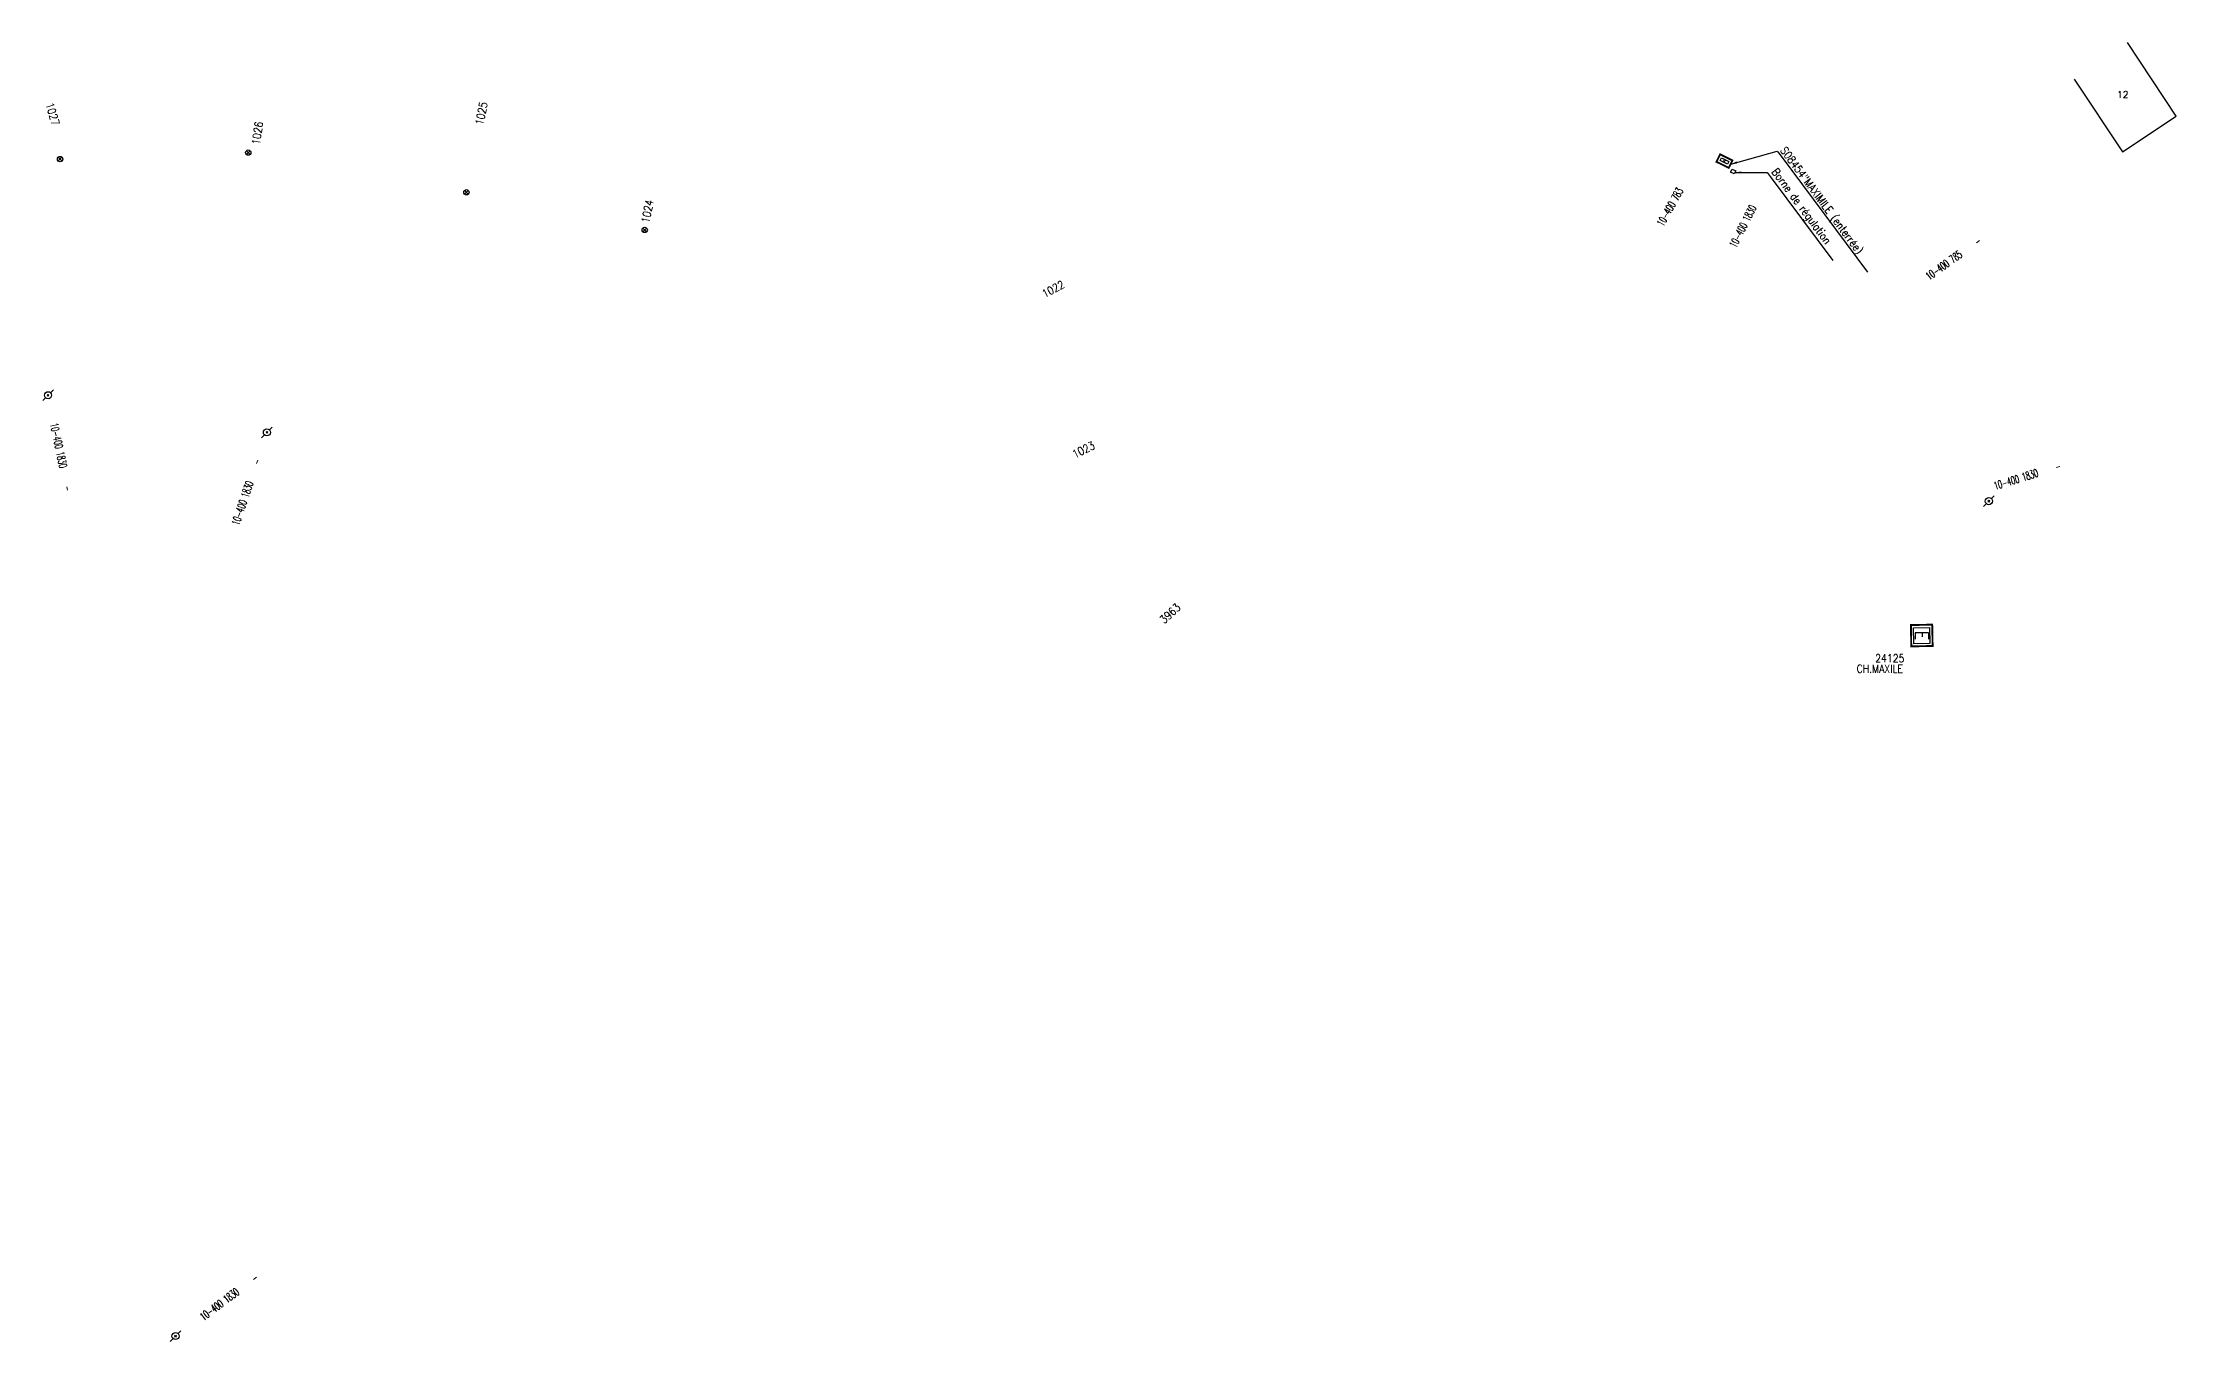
# Model space of a CAD drawing. Header units: millimetres. Extents: x 146992 to 147998, y 142998 to 144013.
# Drawn here: x 147007.5 to 147407.5, y 143526.7 to 143770.2 of the extents above; entities that cross this region are included whole.
import ezdxf
from ezdxf.enums import TextEntityAlignment as Align

# ---------------------------------------------------------------- set-up
doc = ezdxf.new("R2010")
doc.units = ezdxf.units.MM
doc.linetypes.add('B_ST_Al', pattern=[2000, 1000, 1000])
doc.layers.get('0').update_dxf_attribs({"linetype": 'CONTINUOUS'})
for name, color, linetype in [('G_210', 7, 'CONTINUOUS'), ('M_200', 7, 'CONTINUOUS'), ('W0101', 7, 'CONTINUOUS'), ('W0469', 7, 'CONTINUOUS'), ('W0473', 7, 'CONTINUOUS'), ('W0991', 7, 'CONTINUOUS')]:
    doc.layers.add(name, color=color, linetype=linetype)
doc.styles.add('M_ROMANS', font='ROMANS.shx', dxfattribs={"width": 0.75})
doc.styles.get("Standard").update_dxf_attribs({"font": 'romans.shx', "width": 0.85})
doc.dimstyles.get("Standard").update_dxf_attribs({"dimtxt": 1.5, "dimasz": 1.2, "dimexe": 0.625, "dimexo": 0.625, "dimgap": 0.25, "dimtad": 1, "dimdec": 1, "dimzin": 0, "dimdsep": 46, "dimtxsty": 'Standard', "dimcen": -0.5, "dimadec": 0, "dimazin": 0, "dimtfac": 1, "dimtdec": 1, "dimtmove": 0, "dimatfit": 3, "dimfxl": 0, "dimtolj": 1, "dimtzin": 0, "dimarcsym": 0})

# ---------------------------------------------------------------- blocks, each defined once
blk = doc.blocks.new('T473')
for p, q in [((-0.166667, 0.166667), (0.166667, -0.166667)), ((-0.166667, -0.166667), (0.166667, 0.166667)), ((0.500001, 0.500001), (1.000002, 1.000002)), ((-1.000002, -1.000002), (-0.500001, -0.500001))]:
    blk.add_line(p, q)
blk.add_ellipse((0, 0), major_axis=(0.471405, 0.471405), ratio=1, start_param=5.4977871438, end_param=11.780972451)
blk = doc.blocks.new('M_200_59')
at = {"layer": 'M_200', "color": 0, "linetype": 'Continuous', "const_width": 0.35, "flags": 128}
blk.add_lwpolyline([(4, 4), (4, 0), (0, 0), (0, 4)], close=True, dxfattribs=at)
at = {"layer": 'M_200', "color": 0, "linetype": 'Continuous'}
blk.add_lwpolyline([(0.5, 3.5), (3.5, 3.5), (3.5, 0.5), (0.5, 0.5)], close=True, dxfattribs=at)
at = {"layer": 'M_200', "insert": (2, 2), "char_height": 2.5, "width": 4, "attachment_point": 5}
blk.add_mtext('E', dxfattribs=at)
at = {"layer": 'M_200', "color": 0, "linetype": 'Continuous', "width": 0.85}
for tag, p in [('NUM', (2, 17.06)), ('NOM', (2, 10.65))]:
    blk.add_attdef(tag, text='', height=4, dxfattribs=at).set_placement(p, align=Align.MIDDLE)
at = {"layer": 'M_200', "color": 0, "linetype": 'Continuous', "style": 'M_ROMANS', "width": 0.75, "flags": 3}
for tag, p in [('DEF_LEG', (1.87, -2.99)), ('DEF_COUP', (1.87, -5.49)), ('DEF_TYPE', (1.87, -7.99))]:
    blk.add_attdef(tag, text='', height=1.2, dxfattribs=at).set_placement(p, align=Align.MIDDLE)
blk = doc.blocks.new('*U12')
at = {"layer": 'G_210', "color": 0, "linetype": 'Continuous', "const_width": 0.35, "flags": 128}
blk.add_lwpolyline([(2.57, 1.56), (2.57, 0), (0, 0), (0, 1.56)], close=True, dxfattribs=at)
at = {"layer": 'G_210', "color": 0, "linetype": 'Continuous'}
blk.add_lwpolyline([(0.5, 1.06), (2.07, 1.06), (2.07, 0.5), (0.5, 0.5)], close=True, dxfattribs=at)
at = {"layer": 'G_210', "insert": (1.29, 0.78), "char_height": 0.454, "width": 1.3553, "attachment_point": 5}
blk.add_mtext('G', dxfattribs=at)
at = {"layer": 'G_210', "color": 0, "linetype": 'Continuous', "width": 0.75}
for tag, height, p in [('NUM', 4, (2, 16)), ('NOM', 4, (2, 11)), ('BCL', 3, (2, 7))]:
    blk.add_attdef(tag, text='', height=height, dxfattribs=at).set_placement(p, align=Align.MIDDLE)
at = {"layer": 'G_210', "color": 0, "linetype": 'Continuous', "width": 0.75, "flags": 3}
for tag, p in [('DEF_LEG', (2.14, -3.11)), ('DEF_COUP', (2.14, -5.61)), ('DEF_TYPE', (2.14, -8.11))]:
    blk.add_attdef(tag, text='', height=1.2, dxfattribs=at).set_placement(p, align=Align.MIDDLE)
blk = doc.blocks.new('T469')
at = {"color": 0, "linetype": 'Continuous', "flags": 128}
for points in [[(-0.35, 0.35), (0.35, -0.35)], [(-0.35, -0.35), (0.35, 0.35)]]:
    blk.add_lwpolyline(points, dxfattribs=at)
at = {"color": 0, "linetype": 'Continuous'}
blk.add_circle((0, 0), 0.5, dxfattribs=at)

msp = doc.modelspace()

# ---------------------------------------------------------------- linework, layer by layer
at = {"layer": 'G_210', "linetype": 'Continuous'}
msp.add_lwpolyline([(147324.21, 143746.5), (147324.9, 143746.17), (147324.61, 143745.59), (147323.93, 143745.93)], close=True, dxfattribs=at)
at = {"layer": 'W0101', "color": 252, "linetype": 'B_ST_Al', "flags": 128}
msp.add_lwpolyline([(147388.33, 143763.39), (147397.36, 143749.74), (147407.47, 143756.44), (147398.35, 143770.22)], dxfattribs=at)

# ---------------------------------------------------------------- block references
at = {"layer": 'G_210', "rotation": 333.5826692824239}
msp.add_blockref('*U12', (147321.28, 143747.88), dxfattribs=at)
at = {"layer": 'M_200'}
ref = msp.add_blockref('M_200_59', (147357.72, 143661), dxfattribs=dict(at, rotation=271.0910955770721))
ref.add_attrib('NUM', '24125', dxfattribs={"color": 0, "linetype": 'Continuous', "height": 1.5, "width": 0.85}).set_placement((147353.77, 143654.76), align=Align.MIDDLE)
ref.add_attrib('NOM', 'CH.MAXILE', dxfattribs={"color": 0, "linetype": 'Continuous', "height": 1.5, "width": 0.85}).set_placement((147351.9, 143652.81), align=Align.MIDDLE)
at = {"layer": 'W0469', "color": 252, "ltscale": 0.01}
for p in [(147010.81, 143748.38), (147046.08, 143749.61), (147086.97, 143742.17), (147120.38, 143735.1)]:
    msp.add_blockref('T469', p, dxfattribs=at)
at = {"layer": 'W0473', "color": 252}
for p in [(147008.54, 143704.1), (147049.57, 143697.14), (147372.34, 143684.24), (147032.44, 143527.67)]:
    msp.add_blockref('T473', p, dxfattribs=at)

# ---------------------------------------------------------------- texts
at = {"layer": 'G_210', "linetype": 'Continuous', "char_height": 1.5, "attachment_point": 7, "rotation": 306.6674}
for s, insert in [('S08454"MAXIMILE (enterrée)', (147332.73, 143749.7)), ('Borne de régulation', (147331.12, 143745.67))]:
    msp.add_mtext(s, dxfattribs=dict(at, insert=insert))
at = {"layer": 'W0469', "color": 252, "linetype": 'Continuous', "width": 0.85}
for s, rotation, p in [('1027', 286.7982, (147008.07, 143758.72)), ('1025', 78.2798, (147090.07, 143754.65)), ('1026', 81.9181, (147048.22, 143750.98)), ('1022', 28.1554, (147195.37, 143722.32)), ('1023', 26.1414, (147201.01, 143692.24)), ('3963', 42.6699, (147217.77, 143661.15))]:
    msp.add_text(s, height=1.5, rotation=rotation, dxfattribs=at).set_placement(p)
at = {"layer": 'W0469', "color": 252, "linetype": 'Continuous', "ltscale": 0.01, "width": 0.85}
msp.add_text('1024', height=1.5, rotation=78.5078, dxfattribs=at).set_placement((147121.2, 143736.3))
at = {"layer": 'W0473', "color": 252, "linetype": 'Continuous', "width": 0.6}
for s, rotation, p in [('10-400 783', 60.608, (147312.58, 143739.41)), ('10-400 1830', 63.0502, (147326.23, 143735.8)), ('10-400 785    -', 35.5433, (147365.68, 143729.75)), ('10-400 1830    -', 281.907, (147011, 143692.5)), ('10-400 1830    -', 71.271, (147045.71, 143685.96)), ('10-400 1830    -', 17.3, (147379.53, 143688.98)), ('10-400 1830    -', 36.925, (147042.46, 143534.96))]:
    msp.add_text(s, height=1.5, rotation=rotation, dxfattribs=at).set_placement(p, align=Align.MIDDLE)
at = {"layer": 'W0991', "color": 252, "linetype": 'Continuous'}
msp.add_text('12', height=1.25, dxfattribs=at).set_placement((147397.43, 143760.47), align=Align.MIDDLE_CENTER)

# ---------------------------------------------------------------- leaders
at = {"layer": 'G_210', "linetype": 'Continuous', "annotation_type": 0, "has_hookline": 1, "hookline_direction": 0, "horizontal_direction": (0.597169, -0.802115, 0)}
for points, text_width in [([(147323.94, 143747.43), (147332.66, 143749.89), (147333.38, 143748.93)], 26.9), ([(147324.75, 143745.88), (147330.8, 143745.86), (147331.51, 143744.9)], 19.12)]:
    msp.add_leader(points, dimstyle='Standard', dxfattribs=dict(at, text_width=text_width))

doc.saveas('drawing.dxf')
